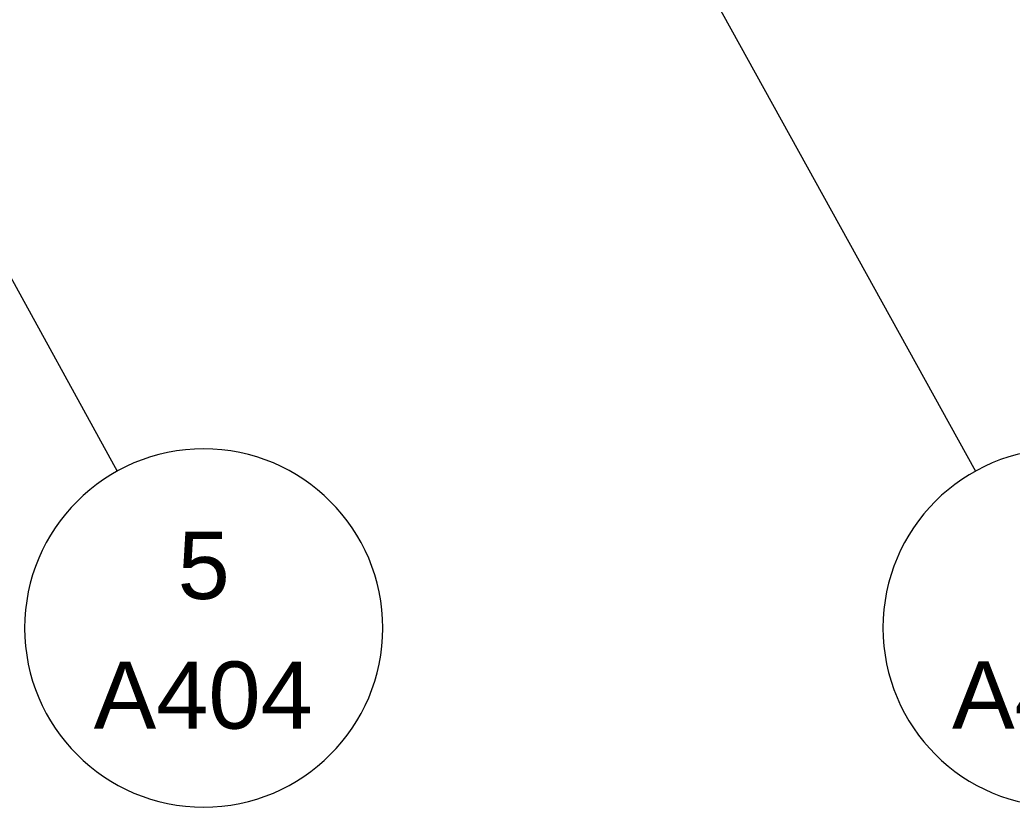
# Model space of a CAD drawing. Header units: inches. Extents: x 9661 to 15313, y -337 to 660.
# Drawn here: x 13571.5 to 13704.5, y -316.4 to -210.9 of the extents above; entities that cross this region are included whole.
import ezdxf

# ---------------------------------------------------------------- set-up
doc = ezdxf.new("R2010")
doc.units = ezdxf.units.IN
doc.header["$MEASUREMENT"] = 0
doc.layers.add('A-ANNO-SYMB', color=150, linetype='Continuous', lineweight=9)
doc.styles.add('Arial', font='arial.ttf', dxfattribs={"height": 9})

# ---------------------------------------------------------------- blocks, each defined once
blk = doc.blocks.new('Section - Callout Head-565430-BUILDING SECTION - NORTH_SOUTH AT ELEVATOR AND COURTYARD - LOOKING EAST')
at = {"layer": 'A-ANNO-SYMB'}
for start, end in [(0, 180), (180, 360)]:
    blk.add_arc((-3408.75, -292.34), 24, start, end, dxfattribs=at)

msp = doc.modelspace()

# ---------------------------------------------------------------- linework, layer by layer
at = {"layer": 'A-ANNO-SYMB'}
for p, q in [((13548.57, -206.02), (13584.52, -271.34)), ((13663.59, -206.35), (13699.52, -271.34))]:
    msp.add_line(p, q, dxfattribs=at)

# ---------------------------------------------------------------- block references
for p in [(17004.85, -0.02), (17119.89, 0)]:
    msp.add_blockref('Section - Callout Head-565430-BUILDING SECTION - NORTH_SOUTH AT ELEVATOR AND COURTYARD - LOOKING EAST', p, dxfattribs=at)

# ---------------------------------------------------------------- texts
at = {"layer": 'A-ANNO-SYMB', "char_height": 9, "attachment_point": 1, "style": 'Arial'}
for s, insert, width in [('5', (13592.61, -279.47), 8.484), ('A404', (13581.36, -296.85), 35.754), ('A404', (13696.4, -296.83), 35.754)]:
    msp.add_mtext(s, dxfattribs=dict(at, insert=insert, width=width))

doc.saveas('drawing.dxf')
